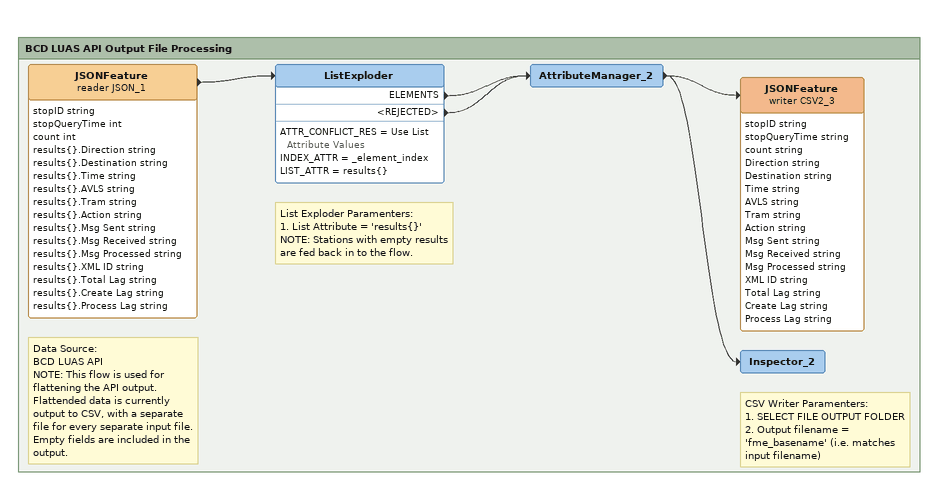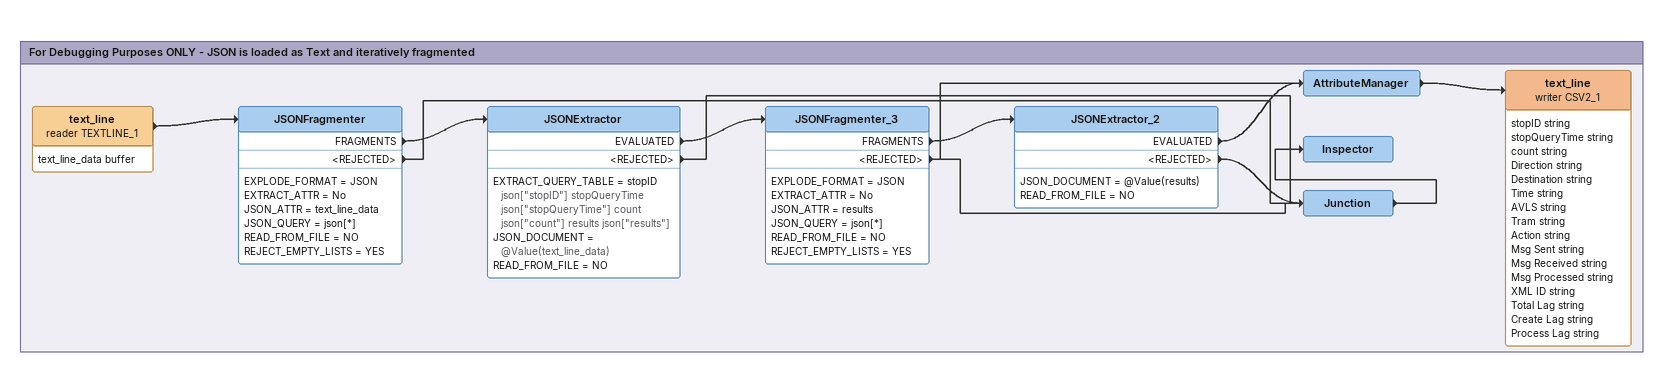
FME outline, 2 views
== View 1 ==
Bookmark: BCD LUAS API Output File Processing
Note: Data Source: / BCD LUAS API / NOTE: This flow is used for flattening the API output. Flattended data is currently output to CSV, with a separate file for every separate input file. Empty fields are included in the output.
JSONFeature (reader JSON_1)
    attributes: stopID string, stopQueryTime int, count int, results{}.Direction string, results{}.Destination string, results{}.Time string, results{}.AVLS string, results{}.Tram string, results{}.Action string, results{}.Msg Sent string, results{}.Msg Received string, results{}.Msg Processed string, results{}.XML ID string, results{}.Total Lag string, results{}.Create Lag string, results{}.Process Lag string
    -> ListExploder
Note: List Exploder Paramenters: / 1. List Attribute = 'results{}' / NOTE: Stations with empty results are fed back in to the flow.
ListExploder
    ATTR_CONFLICT_RES = Use List Attribute Values
    INDEX_ATTR = _element_index
    LIST_ATTR = results{}
    ELEMENTS -> AttributeManager_2
    <REJECTED> -> AttributeManager_2
AttributeManager_2
    -> JSONFeature (writer CSV2_3)
    -> Inspector_2
JSONFeature (writer CSV2_3)
    attributes: stopID string, stopQueryTime string, count string, Direction string, Destination string, Time string, AVLS string, Tram string, Action string, Msg Sent string, Msg Received string, Msg Processed string, XML ID string, Total Lag string, Create Lag string, Process Lag string
Note: CSV Writer Paramenters: / 1. SELECT FILE OUTPUT FOLDER / 2. Output filename = 'fme_basename' (i.e. matches input filename)
Inspector_2

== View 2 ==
Bookmark: For Debugging Purposes ONLY - JSON is loaded as Text and iteratively fragmented
text_line (reader TEXTLINE_1)
    attributes: text_line_data buffer
    -> JSONFragmenter
JSONFragmenter
    EXPLODE_FORMAT = JSON
    EXTRACT_ATTR = No
    JSON_ATTR = text_line_data
    JSON_QUERY = json[*]
    READ_FROM_FILE = NO
    REJECT_EMPTY_LISTS = YES
    FRAGMENTS -> JSONExtractor
    <REJECTED> -> Junction
JSONExtractor
    EXTRACT_QUERY_TABLE = stopID json["stopID"] stopQueryTime json["stopQueryTime"] count json["count"] results json["results"]
    JSON_DOCUMENT = @Value(text_line_data)
    READ_FROM_FILE = NO
    EVALUATED -> JSONFragmenter_3
    <REJECTED> -> Junction
JSONFragmenter_3
    EXPLODE_FORMAT = JSON
    EXTRACT_ATTR = No
    JSON_ATTR = results
    JSON_QUERY = json[*]
    READ_FROM_FILE = NO
    REJECT_EMPTY_LISTS = YES
    FRAGMENTS -> JSONExtractor_2
    <REJECTED> -> Junction
    <REJECTED> -> AttributeManager
JSONExtractor_2
    JSON_DOCUMENT = @Value(results)
    READ_FROM_FILE = NO
    EVALUATED -> AttributeManager
    <REJECTED> -> Junction
AttributeManager
    -> text_line (writer CSV2_1)
text_line (writer CSV2_1)
    attributes: stopID string, stopQueryTime string, count string, Direction string, Destination string, Time string, AVLS string, Tram string, Action string, Msg Sent string, Msg Received string, Msg Processed string, XML ID string, Total Lag string, Create Lag string, Process Lag string
Junction
    -> Inspector
Inspector
